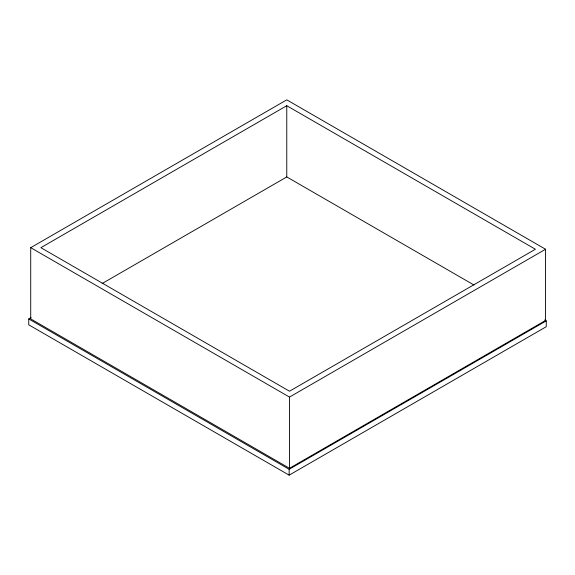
<?xml version="1.0" encoding="UTF-8"?>
<svg xmlns="http://www.w3.org/2000/svg" width="575" height="575" viewBox="0 0 575 575"><rect width="100%" height="100%" fill="white"/><g stroke="black" fill="none" stroke-linecap="round" stroke-linejoin="round"><path stroke-width="0.86" d="M30.719 247.674L286.774 99.842L545.553 249.248L545.553 320.476L289.498 468.309L30.719 318.902L30.719 247.674L289.498 397.081L545.553 249.248M286.774 105.714L40.883 247.674L289.498 391.216L535.39 249.248L286.774 105.714L286.774 176.935L474.016 285.035M544.697 319.959L546.25 320.85L546.25 326.722L289.153 475.158L28.75 324.817L28.75 318.945L31.079 317.601M102.163 283.525L286.774 176.935M28.75 318.945L289.153 469.286L546.25 320.85M289.498 397.081L289.498 468.309M289.153 469.286L289.153 475.158"/></g></svg>
